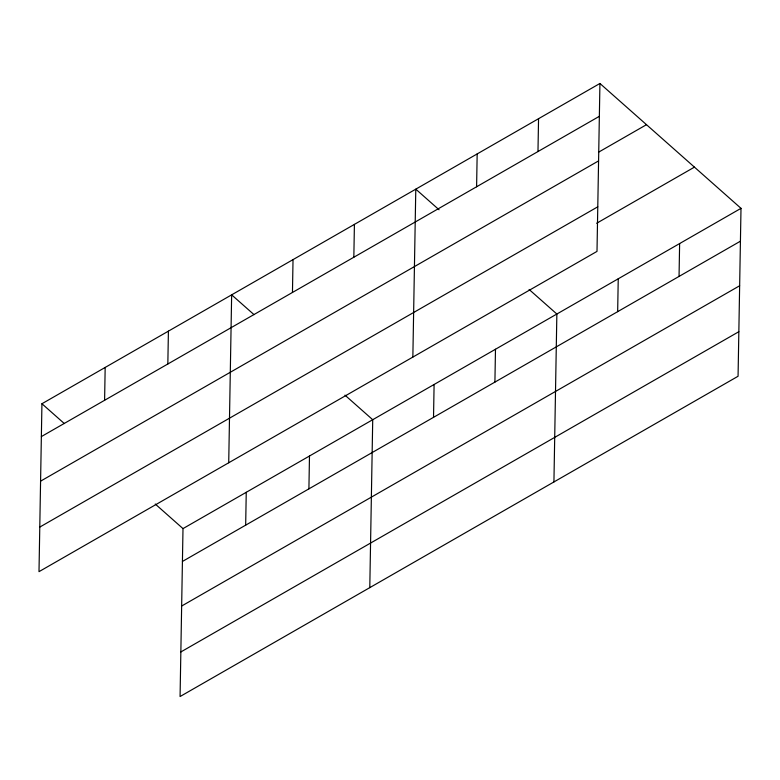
<?xml version="1.0" encoding="UTF-8"?>
<svg xmlns="http://www.w3.org/2000/svg" width="780" height="780" viewBox="0 0 780 780"><rect width="100%" height="100%" fill="white"/><g stroke="black" fill="none" stroke-linecap="round" stroke-linejoin="round"><path stroke-width="1.17" d="M41.935 403.738L39 571.662L597.002 251.394L599.927 83.47L41.935 403.738L64.311 423.55M104.598 400.286L105.173 367.439M167.836 363.987L168.412 331.139M155.249 504.036L182.998 528.606L180.073 696.53L738.065 376.262L741 208.338L599.927 83.47M228.716 462.764L231.65 294.85L254.036 314.652M245.671 525.154L246.246 492.307M292.461 292.471L293.026 259.613M308.909 488.865L309.485 456.017M353.837 257.234L354.412 224.386M369.788 587.642L372.723 419.718L344.965 395.148M412.854 357.084L415.789 189.16L439.062 209.761M433.524 417.339L434.099 384.491M476.599 186.781L477.165 153.933M494.91 382.102L495.485 349.255M537.976 151.554L538.551 118.696M553.927 481.952L556.861 314.028L529.103 289.468M617.663 311.649L618.238 278.801M679.048 276.422L679.624 243.575M41.36 436.585L599.352 116.317M598.63 152.149L646.483 124.683M40.579 481.162L598.582 160.894M39.78 527.085L597.773 206.817M596.651 223.265L694.444 167.134M182.998 528.606L741 208.338M182.432 561.454L740.425 241.195M181.652 606.031L739.645 285.763M180.853 651.953L738.845 331.695"/></g></svg>
